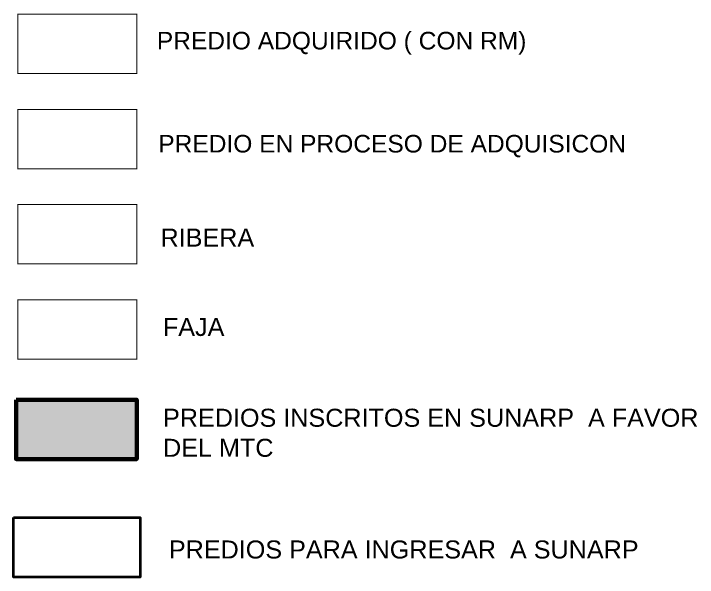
# Model space of a CAD drawing. Header units: metres. Extents: x 0 to 452779, y 0 to 8699072.
# Drawn here: x 451427 to 452779, y 8696201 to 8697314 of the extents above; entities that cross this region are included whole.
import ezdxf

# ---------------------------------------------------------------- set-up
doc = ezdxf.new("R2010")
doc.units = ezdxf.units.M
doc.header["$MEASUREMENT"] = 0
doc.layers.add('PARA INGRESAR A SUNARP', color=210, linetype='Continuous')
doc.layers.add('PREDIO ADQUIRIDO ( CON RM)', color=3, linetype='Continuous')
doc.layers.add('PREDIO DEFINIDO ( EN PROCESO)', color=7, linetype='Continuous', true_color=0xe0e000)
doc.layers.add('PREDIOS INSCRITOS A FAVOR DEL MTC', color=30, linetype='Continuous', lineweight=70)
doc.styles.get("Standard").update_dxf_attribs({"font": 'arial.ttf'})

msp = doc.modelspace()

# ---------------------------------------------------------------- hatches: boundary and pattern name
at = {"layer": 'PREDIOS INSCRITOS A FAVOR DEL MTC', "transparency": 33554559}
h = msp.add_hatch(color=256, dxfattribs=at)
h.dxf.hatch_style = 1
h.paths.add_polyline_path([(451432.1, 8696551.9), (451670.5, 8696551.9), (451670.5, 8696434.5), (451432.1, 8696434.5)])

# ---------------------------------------------------------------- linework, layer by layer
at = {"layer": 'PARA INGRESAR A SUNARP', "lineweight": 35}
msp.add_lwpolyline([(451427.3, 8696319), (451677.3, 8696319), (451677.3, 8696201), (451427.3, 8696201)], close=True, dxfattribs=at)
at = {"layer": 'PREDIO ADQUIRIDO ( CON RM)', "color": 177, "lineweight": 20, "true_color": 0x293189, "const_width": 2}
for points in [[(451435.6, 8697313.4), (451670.5, 8697313.4), (451670.5, 8697196), (451435.6, 8697196)], [(451435.6, 8696937.4), (451670.5, 8696937.4), (451670.5, 8696820.1), (451435.6, 8696820.1)]]:
    msp.add_lwpolyline(points, close=True, dxfattribs=at)
at = {"layer": 'PREDIO DEFINIDO ( EN PROCESO)', "color": 177, "true_color": 0x293189, "const_width": 2}
for points in [[(451435.6, 8697125.4), (451670.5, 8697125.4), (451670.5, 8697008.1), (451435.6, 8697008.1)], [(451435.6, 8696749.4), (451670.5, 8696749.4), (451670.5, 8696632.1), (451435.6, 8696632.1)]]:
    msp.add_lwpolyline(points, close=True, dxfattribs=at)
at = {"layer": 'PREDIOS INSCRITOS A FAVOR DEL MTC', "lineweight": 60}
msp.add_lwpolyline([(451432.1, 8696551.9), (451670.5, 8696551.9), (451670.5, 8696434.5), (451432.1, 8696434.5)], close=True, dxfattribs=at)

# ---------------------------------------------------------------- texts
at = {"layer": 'PARA INGRESAR A SUNARP', "lineweight": 35, "insert": (451734.1, 8696273.8), "char_height": 35.6, "attachment_point": 1}
msp.add_mtext_dynamic_manual_height_columns('PREDIOS PARA INGRESAR  A SUNARP', width=1088.797, gutter_width=1.2, heights=[0], dxfattribs=at)
at = {"layer": 'PREDIO ADQUIRIDO ( CON RM)', "lineweight": 20, "insert": (451710.3, 8697278.5), "char_height": 34.732, "attachment_point": 1}
msp.add_mtext_dynamic_manual_height_columns('PREDIO ADQUIRIDO ( CON RM)', width=829.523, gutter_width=1.74, heights=[0], dxfattribs=at)
at = {"layer": 'PREDIO DEFINIDO ( EN PROCESO)', "insert": (451713.1, 8697074.9), "char_height": 34.732, "attachment_point": 1}
msp.add_mtext_dynamic_manual_height_columns('PREDIO EN PROCESO DE ADQUISICON ', width=1088.797, gutter_width=1.2, heights=[0], dxfattribs=at)
at = {"layer": 'PREDIO DEFINIDO ( EN PROCESO)', "color": 5, "insert": (451717.6, 8696889.9), "char_height": 35.6, "attachment_point": 1}
msp.add_mtext_dynamic_manual_height_columns('RIBERA', width=1615.07, gutter_width=1.78, heights=[0], dxfattribs=at)
at = {"layer": 'PREDIO DEFINIDO ( EN PROCESO)', "color": 6, "insert": (451722.3, 8696713.4), "char_height": 35.6, "attachment_point": 1}
msp.add_mtext_dynamic_manual_height_columns('FAJA', width=1088.797, gutter_width=1.2, heights=[0], dxfattribs=at)
at = {"layer": 'PREDIOS INSCRITOS A FAVOR DEL MTC', "lineweight": 60, "insert": (451722.6, 8696534), "char_height": 35.6, "attachment_point": 1}
msp.add_mtext_dynamic_manual_height_columns('PREDIOS INSCRITOS EN SUNARP  A FAVOR DEL MTC', width=1088.797, gutter_width=1.2, heights=[0], dxfattribs=at)

doc.saveas('drawing.dxf')
